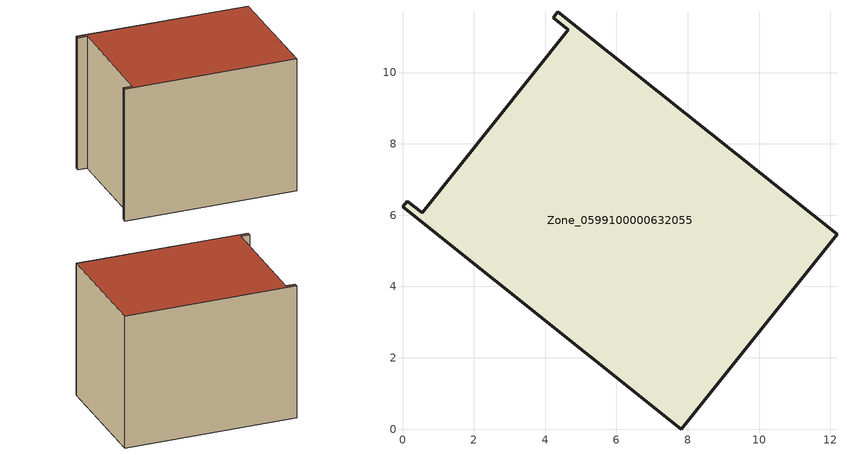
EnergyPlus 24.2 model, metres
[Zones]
Zone_0599100000632055
 floor ground (C_G): 0,6.23 0.13,6.39 0.55,6.06 4.65,11.2 4.23,11.54 4.36,11.7 12.19,5.47 7.82,0 z0.48
 wall outside (C_F): 7.82,0 12.19,5.47 4.36,11.7 4.23,11.54 4.65,11.2 0.55,6.06 0.13,6.39 0,6.23 7.82,0 z0.48:8.38
 roof outside (C_R): 0.13,6.39 0,6.23 7.82,0 12.19,5.47 4.36,11.7 4.23,11.54 4.65,11.2 0.55,6.06 z8.38
[BUILDING]
Pand.0599100000632055: North Axis=0; Terrain=City; Loads Convergence Tolerance Value=0.04; Temperature Convergence Tolerance Value=0.4; Solar Distribution=FullExterior; Maximum Number of Warmup Days=25; Minimum Number of Warmup Days=1
[Site:Location]
Rotterdam.The.Hague.AP_ZH_NLD Design_Conditions: Latitude=51.96; Longitude=4.45; Time Zone=1; Elevation=-4.5
[SITE:GROUNDTEMPERATURE:BUILDINGSURFACE]
18, 18, 18, 18, 18, 18, 18, 18, 18, 18, 18, 18
[MATERIAL] Thermal Absorptance=0.9; Solar Absorptance=0.7; Visible Absorptance=0.7
Name | Roughness | Thickness | Conductivity | Density | Specific Heat
G.TI.1965-1974 | MediumSmooth | 0.15 | 0.882353 | 540 | 1210
F.TI.1965-1974 | Rough | 0.3 | 0.697674 | 1920 | 840
R.TI.1965-1974 | MediumRough | 0.2 | 0.232558 | 1500 | 1000
[CONSTRUCTION]
C_G: G.TI.1965-1974
C_F: F.TI.1965-1974
C_R: R.TI.1965-1974
[ZONE]
Zone_0599100000632055: Type=1; Multiplier=1; Ceiling Height=Autocalculate; Volume=Autocalculate; Floor Area=autocalculate; Part of Total Floor Area=Yes
[ZONEINFILTRATION:DESIGNFLOWRATE]
Infil_Zone_0599100000632055: Zone or ZoneList or Space or SpaceList=Zone_0599100000632055; Schedule=AlwaysOn; Design Flow Rate Calculation Method=Flow/Area; Flow Rate per Floor Area=0.003; Constant Term Coefficient=1; Temperature Term Coefficient=0; Velocity Term Coefficient=0; Velocity Squared Term Coefficient=0
[HVACTEMPLATE:ZONE:IDEALLOADSAIRSYSTEM]
Zone_0599100000632055: Maximum Heating Supply Air Temperature=50; Minimum Cooling Supply Air Temperature=13; Maximum Heating Supply Air Humidity Ratio=0.0156; Minimum Cooling Supply Air Humidity Ratio=0.0077; Heating Limit=NoLimit; Cooling Limit=NoLimit; Dehumidification Control Type=ConstantSensibleHeatRatio; Cooling Sensible Heat Ratio=0.7; Dehumidification Setpoint=60; Humidification Control Type=None; Humidification Setpoint=30; Outdoor Air Method=None; Outdoor Air Flow Rate per Person=0.00944; Outdoor Air Flow Rate per Zone Floor Area=0; Outdoor Air Flow Rate per Zone=0; Demand Controlled Ventilation Type=None; Outdoor Air Economizer Type=NoEconomizer; Heat Recovery Type=None; Sensible Heat Recovery Effectiveness=0.7; Latent Heat Recovery Effectiveness=0.65
[ZONECONTROL:THERMOSTAT]
ThermostatControl_Zone_0599100000632055: Zone or ZoneList=Zone_0599100000632055; Control Type Schedule=DualSetpointControlType; Control 1=Thermostat_Zone_0599100000632055; Temperature Difference Between Cutout And Setpoint=0
[THERMOSTATSETPOINT:DUALSETPOINT]
Thermostat_Zone_0599100000632055: Heating Setpoint Temperature Schedule=HeatingSetpoint_Zone_0599100000632055; Cooling Setpoint Temperature Schedule=CoolingSetpoint_Zone_0599100000632055
[SCHEDULE:COMPACT]
HeatingSetpoint_Zone_0599100000632055: Through: 12/31, For: AllDays, Until: 24:00, 21
CoolingSetpoint_Zone_0599100000632055: Through: 12/31, For: AllDays, Until: 24:00, 24
DualSetpointControlType: Through: 12/31, For: AllDays, Until: 24:00, 4
AlwaysOn: Through: 12/31, For: AllDays, Until: 24:00, 1
